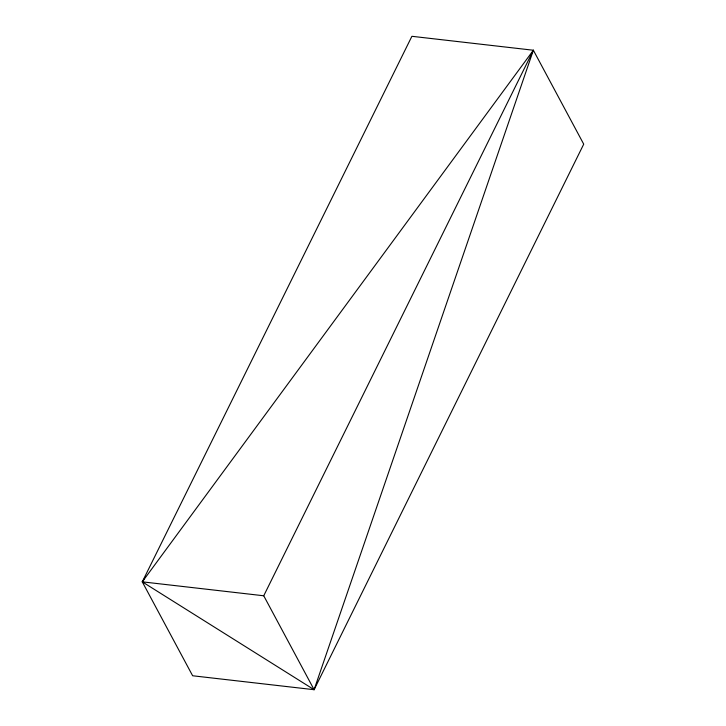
<?xml version="1.0" encoding="UTF-8"?>
<svg xmlns="http://www.w3.org/2000/svg" width="726" height="726" viewBox="0 0 726 726"><rect width="100%" height="100%" fill="white"/><g stroke="black" fill="none" stroke-linecap="round" stroke-linejoin="round"><path stroke-width="1.09" d="M314.104 689.7L533.365 50.239L411.896 36.3L142.278 581.835L192.635 675.761L314.104 689.7L583.722 144.165L533.365 50.239L142.278 581.835L314.104 689.7L263.738 595.774L533.365 50.239M144.238 579.058L142.278 581.835L263.738 595.774"/></g></svg>
